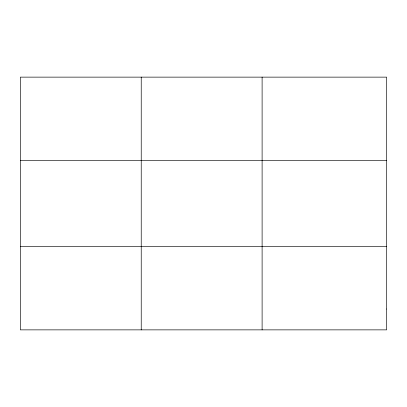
<?xml version="1.0" encoding="UTF-8"?>
<svg xmlns="http://www.w3.org/2000/svg" width="407" height="407" viewBox="0 0 407 407"><rect width="100%" height="100%" fill="white"/><g stroke="black" fill="none" stroke-linecap="round" stroke-linejoin="round"><path stroke-width="0.61" d="M141.229 329.868L141.229 77.132M262.108 329.868L262.108 77.132M20.35 160.536L386.65 160.536M20.35 246.464L386.65 246.464M386.65 309.02L386.65 329.868L20.35 329.868L20.35 77.132L386.65 77.132L386.65 309.02"/></g></svg>
